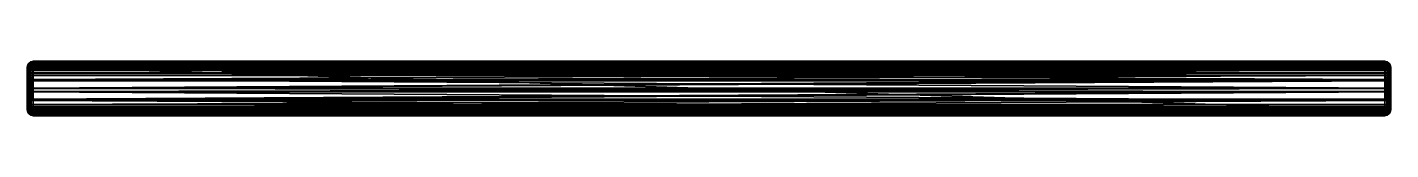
# Model space of a CAD drawing. Header units: centimetres. Extents: x -22.5 to 22.5, y -1.8 to 0.
import ezdxf

# ---------------------------------------------------------------- set-up
doc = ezdxf.new("R2010")
doc.units = ezdxf.units.CM
doc.header["$MEASUREMENT"] = 0
doc.layers.add('CAB_DOOR_FRAMES', color=32, linetype='Continuous')
doc.layers.add('CAB_DOORS', color=31, linetype='Continuous')

msp = doc.modelspace()

# ---------------------------------------------------------------- meshes
at = {"layer": 'CAB_DOOR_FRAMES', "color": 32}
mesh = msp.add_polyface(dxfattribs=at)
corners = [(22.441, -0.059, 66.2), (22.377, -0.015, 66.2), (22.441, -0.059, 66.3), (22.377, -0.015, 66.3), (22.461, -0.088, 66.2), (22.474, -0.108, 66.3), (22.485, -0.123, 66.294), (22.485, -0.123, 66.186), (22.494, -0.172, 66.166), (22.5, -0.2, 66.263), (22.5, -0.2, 66.104), (22.5, -0.246, 66.244), (22.5, -0.208, 66.085), (22.5, -0.308, 66.108), (22.5, -0.4, 63.3), (22.5, -0.3, 63.285), (22.5, -0.377, 62.998), (22.5, -0.467, 63.05), (22.5, -0.598, 62.777), (22.5, -0.65, 62.867), (22.5, -0.887, 62.7), (22.5, -0.9, 62.8), (22.5, -1, 62.8), (22.5, -1.013, 62.7), (22.5, -1.25, 62.867), (22.5, -1.302, 62.777), (22.5, -1.433, 63.05), (22.5, -1.523, 62.998), (22.5, -1.5, 63.3), (22.5, -1.6, 63.287), (22.5, -1.6, 63.58), (22.5, -1.5, 63.6), (22.5, -1.559, 63.741), (22.5, -1.6, 63.759), (22.493, -1.635, 63.665), (22.485, -1.677, 63.79), (22.485, -1.677, 63.682), (22.456, -1.72, 63.7), (22.469, -1.7, 63.8), (22.441, -1.741, 63.8), (22.441, -1.741, 63.7), (22.377, -1.785, 63.7), (22.377, -1.785, 63.8), (22.3, -1.8, 63.7), (22.3, -1.8, 63.8), (22.3, 0, 66.2), (22.3, 0, 66.3), (-22.461, -0.088, 66.2), (-22.441, -0.059, 66.2), (-22.377, -0.015, 66.2), (-22.3, 0, 66.2), (-22.494, -0.172, 66.166), (-22.485, -0.123, 66.186), (-22.5, -0.208, 66.085), (-22.5, -0.2, 66.104), (-22.5, -0.3, 63.285), (-22.5, -0.377, 62.998), (-22.5, -0.598, 62.777), (-22.5, -0.887, 62.7), (-22.5, -1.013, 62.7), (-22.5, -1.302, 62.777), (-22.5, -1.523, 62.998), (-22.5, -1.6, 63.287), (-22.5, -1.6, 63.58), (-22.493, -1.635, 63.665), (-22.456, -1.72, 63.7), (-22.485, -1.677, 63.682), (-22.3, -1.8, 63.7), (-22.377, -1.785, 63.7), (-22.441, -1.741, 63.7), (-22.3, -1.8, 63.8), (-22.377, -0.015, 66.3), (-22.441, -0.059, 66.3), (-22.474, -0.108, 66.3), (-22.485, -0.123, 66.294), (-22.5, -0.2, 66.263), (-22.5, -0.246, 66.244), (-22.5, -0.308, 66.108), (-22.5, -0.4, 63.3), (-22.5, -0.467, 63.05), (-22.5, -0.65, 62.867), (-22.5, -0.9, 62.8), (-22.5, -1, 62.8), (-22.5, -1.25, 62.867), (-22.5, -1.433, 63.05), (-22.5, -1.5, 63.3), (-22.5, -1.5, 63.6), (-22.5, -1.559, 63.741), (-22.5, -1.6, 63.759), (-22.485, -1.677, 63.79), (-22.469, -1.7, 63.8), (-22.441, -1.741, 63.8), (-22.377, -1.785, 63.8), (-22.3, 0, 66.3)]
mesh.append_faces([[corners[k] for k in face] for face in [(2, 1, 3), (42, 40, 39), (44, 41, 42), (3, 45, 46), (45, 49, 50), (4, 52, 47), (8, 54, 51), (15, 53, 12), (16, 55, 15), (18, 56, 16), (20, 57, 18), (23, 58, 20), (25, 59, 23), (27, 60, 25), (29, 61, 27), (30, 62, 29), (30, 64, 63), (34, 66, 64), (44, 67, 43), (71, 48, 72), (74, 47, 52), (75, 51, 54), (89, 64, 66), (91, 65, 69), (91, 68, 92), (92, 67, 70), (93, 49, 71), (44, 92, 70), (11, 77, 13), (13, 78, 14), (14, 79, 17), (17, 80, 19), (19, 81, 21), (21, 82, 22), (22, 83, 24), (24, 84, 26), (26, 85, 28), (28, 86, 31), (31, 87, 32), (38, 89, 90), (45, 93, 46)]], dxfattribs={"vtx0": -1, "color": 32})
mesh.append_faces([[corners[k] for k in face] for face in [(6, 4, 5), (10, 11, 12), (15, 14, 16), (16, 17, 18), (22, 20, 21), (23, 24, 25), (29, 28, 30), (39, 37, 38), (4, 48, 0), (0, 48, 1), (8, 52, 7), (7, 52, 4), (12, 54, 10), (10, 54, 8), (37, 66, 36), (36, 66, 34), (43, 68, 41), (40, 69, 37), (72, 47, 73), (73, 47, 74), (74, 51, 75), (77, 53, 78), (82, 59, 83), (83, 60, 84), (63, 85, 62), (88, 64, 89), (89, 65, 90), (90, 65, 91), (5, 74, 6), (9, 75, 11), (38, 91, 39), (39, 91, 42), (32, 88, 33), (33, 88, 35), (46, 71, 3), (2, 72, 5)]], dxfattribs={"vtx0": -1, "vtx1": -1, "color": 32})
mesh.append_faces([[corners[k] for k in face] for face in [(4, 2, 5), (8, 6, 9), (12, 13, 14), (18, 17, 19), (20, 19, 21), (22, 23, 20), (25, 24, 26), (27, 26, 28), (30, 31, 32), (34, 33, 35), (37, 35, 38), (1, 48, 49), (41, 68, 69), (76, 54, 53), (78, 55, 56), (79, 56, 57), (80, 57, 58), (81, 58, 59), (84, 60, 61), (85, 61, 62), (63, 86, 85), (63, 87, 86), (6, 74, 75), (42, 91, 92), (35, 88, 89), (3, 71, 72)]], dxfattribs={"vtx0": -1, "vtx2": -1, "color": 32})
mesh.append_faces([[corners[k] for k in face] for face in [(0, 1, 2), (0, 2, 4), (7, 6, 8), (10, 8, 9), (33, 30, 32), (30, 33, 34), (36, 34, 35), (36, 35, 37), (41, 40, 42), (43, 41, 44), (1, 45, 3), (47, 48, 4), (51, 52, 8), (53, 54, 12), (55, 53, 15), (56, 55, 16), (57, 56, 18), (58, 57, 20), (59, 58, 23), (60, 59, 25), (61, 60, 27), (62, 61, 29), (63, 62, 30), (34, 64, 30), (65, 66, 37), (67, 68, 43), (70, 67, 44), (49, 48, 71), (48, 47, 72), (52, 51, 74), (75, 54, 76), (63, 64, 88), (66, 65, 89), (69, 68, 91), (68, 67, 92), (50, 49, 93), (73, 74, 5), (90, 91, 38), (76, 77, 11), (77, 78, 13), (78, 79, 14), (79, 80, 17), (80, 81, 19), (81, 82, 21), (82, 83, 22), (83, 84, 24), (84, 85, 26), (85, 86, 28), (86, 87, 31), (87, 88, 32), (50, 93, 45), (93, 71, 46)]], dxfattribs={"vtx1": -1, "color": 32})
mesh.append_faces([[corners[k] for k in face] for face in [(11, 13, 12), (15, 12, 14), (14, 17, 16), (22, 24, 23), (29, 27, 28), (28, 31, 30), (27, 25, 26), (20, 18, 19), (45, 1, 49), (40, 41, 69), (77, 76, 53), (53, 55, 78), (82, 81, 59), (59, 60, 83), (85, 84, 61), (81, 80, 58), (80, 79, 57), (79, 78, 56), (9, 6, 75), (44, 42, 92), (38, 35, 89), (2, 3, 72)]], dxfattribs={"vtx1": -1, "vtx2": -1, "color": 32})
mesh.append_faces([[corners[k] for k in face] for face in [(6, 7, 4), (10, 9, 11), (39, 40, 37), (69, 65, 37), (63, 88, 87), (75, 76, 11), (72, 73, 5)]], dxfattribs={"vtx2": -1, "color": 32})
at = {"layer": 'CAB_DOORS', "color": 31}
mesh = msp.add_polyface(dxfattribs=at)
corners = [(-22.3, 0, 66.2), (-22.377, -0.015, 66.2), (22.3, 0, 66.2), (22.377, -0.015, 66.2), (-22.441, -0.059, 66.2), (22.441, -0.059, 66.2), (22.461, -0.088, 66.2), (-22.461, -0.088, 66.2), (-22.456, -1.72, 63.7), (-22.441, -1.741, 63.7), (22.456, -1.72, 63.7), (22.441, -1.741, 63.7), (22.377, -1.785, 63.7), (-22.377, -1.785, 63.7), (22.3, -1.8, 63.7), (-22.3, -1.8, 63.7), (-22.493, -1.635, 63.665), (-22.485, -1.677, 63.682), (22.493, -1.635, 63.665), (22.485, -1.677, 63.682), (-22.5, -1.6, 63.58), (22.5, -1.6, 63.58), (-22.5, -1.6, 63.287), (22.5, -1.6, 63.287), (22.5, -1.523, 62.998), (-22.5, -1.523, 62.998), (-22.5, -1.302, 62.777), (22.5, -1.302, 62.777), (-22.5, -1.013, 62.7), (22.5, -1.013, 62.7), (-22.5, -0.887, 62.7), (22.5, -0.887, 62.7), (-22.5, -0.598, 62.777), (22.5, -0.598, 62.777), (-22.5, -0.377, 62.998), (22.5, -0.377, 62.998), (-22.5, -0.3, 63.285), (22.5, -0.3, 63.285), (-22.5, -0.208, 66.085), (22.5, -0.208, 66.085), (-22.494, -0.172, 66.166), (-22.5, -0.2, 66.104), (22.494, -0.172, 66.166), (22.5, -0.2, 66.104), (-22.485, -0.123, 66.186), (22.485, -0.123, 66.186), (22.377, -1.785, 0.163), (22.441, -1.741, 0.059), (22.3, -1.8, 0.2), (-22.3, -1.8, 0.2), (-22.377, -1.785, 0.163), (-22.441, -1.741, 0.059), (-22.485, -1.677, 0.123), (-22.5, -1.6, 0.2), (-22.5, -0.2, 0.2), (-22.485, -0.123, 0.123), (-22.441, -0.059, 0.059), (22.485, -1.677, 0.123), (22.5, -1.6, 0.2), (22.5, -0.2, 0.2), (22.485, -0.123, 0.123), (22.441, -0.059, 0.059), (22.377, -0.015, 0.163), (22.3, 0, 0.2), (22.377, -0.163, 0.015), (22.377, -1.637, 0.015), (22.3, -0.2), (22.3, -1.6), (-22.3, 0, 0.2), (-22.377, -0.015, 0.163), (-22.3, -0.2), (-22.377, -0.163, 0.015), (-22.3, -1.6), (-22.377, -1.637, 0.015)]
mesh.append_faces([[corners[k] for k in face] for face in [(14, 13, 15), (10, 17, 8), (21, 16, 18), (23, 20, 21), (23, 25, 22), (27, 25, 24), (29, 26, 27), (31, 28, 29), (33, 30, 31), (35, 32, 33), (37, 34, 35), (39, 36, 37), (39, 41, 38), (42, 44, 40), (12, 47, 11), (14, 46, 12), (15, 48, 14), (13, 49, 15), (9, 50, 13), (41, 36, 38), (5, 62, 3), (3, 63, 2), (57, 59, 58), (47, 60, 57), (64, 47, 65), (66, 65, 67), (0, 63, 68), (63, 69, 68), (61, 71, 56), (67, 70, 66), (67, 73, 72), (47, 50, 51), (1, 56, 4), (0, 69, 1), (54, 52, 53), (55, 51, 52), (51, 71, 73), (73, 70, 72)]], dxfattribs={"vtx0": -1, "color": 31})
mesh.append_faces([[corners[k] for k in face] for face in [(2, 1, 3), (5, 4, 6), (10, 9, 11), (11, 9, 12), (18, 17, 19), (19, 17, 10), (42, 41, 43), (43, 41, 39), (6, 44, 45), (45, 44, 42), (52, 16, 53), (28, 53, 26), (53, 30, 54), (34, 54, 32), (54, 36, 41), (23, 18, 58), (24, 58, 27), (27, 58, 29), (29, 58, 31), (33, 59, 35), (35, 59, 37), (61, 69, 62), (62, 69, 63), (66, 71, 64), (64, 71, 61), (47, 73, 65), (65, 73, 67), (48, 50, 46), (46, 50, 47)]], dxfattribs={"vtx0": -1, "vtx1": -1, "color": 31})
mesh.append_faces([[corners[k] for k in face] for face in [(3, 1, 4), (12, 9, 13), (8, 52, 51), (16, 22, 53), (53, 25, 26), (54, 30, 32), (40, 55, 54), (7, 56, 55), (10, 47, 57), (18, 57, 58), (31, 58, 59), (37, 59, 43), (42, 59, 60), (6, 60, 61)]], dxfattribs={"vtx0": -1, "vtx2": -1, "color": 31})
mesh.append_faces([[corners[k] for k in face] for face in [(0, 1, 2), (8, 9, 10), (16, 17, 18), (20, 16, 21), (22, 20, 23), (24, 25, 23), (26, 25, 27), (28, 26, 29), (30, 28, 31), (32, 30, 33), (34, 32, 35), (36, 34, 37), (38, 36, 39), (40, 41, 42), (7, 44, 6), (46, 47, 12), (48, 46, 14), (49, 48, 15), (50, 49, 13), (51, 50, 9), (17, 52, 8), (9, 8, 51), (20, 22, 16), (22, 25, 53), (44, 55, 40), (41, 40, 54), (4, 56, 7), (44, 7, 55), (11, 47, 10), (19, 10, 57), (19, 57, 18), (23, 58, 24), (39, 37, 43), (43, 59, 42), (45, 42, 60), (45, 60, 6), (5, 6, 61), (61, 62, 5), (62, 63, 3), (60, 59, 57), (61, 60, 47), (61, 47, 64), (64, 65, 66), (2, 63, 0), (56, 69, 61), (70, 71, 66), (72, 70, 67), (51, 73, 47), (49, 50, 48), (69, 56, 1), (68, 69, 0), (55, 52, 54), (56, 51, 55), (56, 71, 51), (71, 70, 73)]], dxfattribs={"vtx1": -1, "color": 31})
mesh.append_faces([[corners[k] for k in face] for face in [(5, 3, 4), (14, 12, 13), (28, 30, 53), (34, 36, 54), (33, 31, 59)]], dxfattribs={"vtx1": -1, "vtx2": -1, "color": 31})
mesh.append_faces([[corners[k] for k in face] for face in [(4, 7, 6), (52, 17, 16), (23, 21, 18)]], dxfattribs={"vtx2": -1, "color": 31})

doc.saveas('drawing.dxf')
